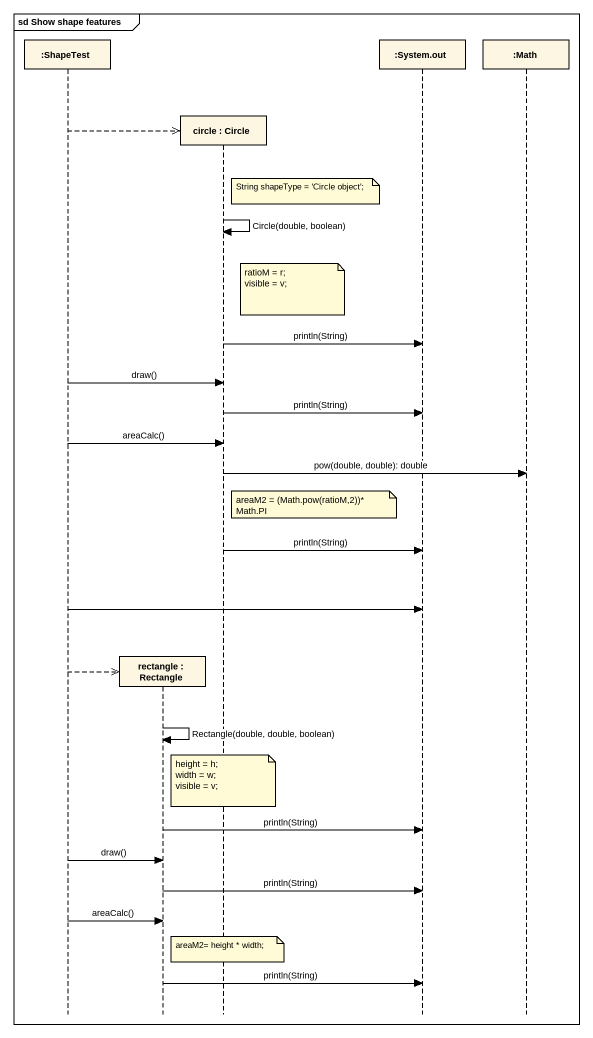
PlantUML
@startuml
mainframe sd Show shape features
hide footbox
participant ":ShapeTest" as ShapeTest
participant "rectangle : Rectangle" as rectangle_
participant "circle : Circle" as circle_
participant ":System.out" as System_out
participant ":Math" as Math

ShapeTest -->> circle_ **
note right of circle_ : String shapeType = 'Circle object';
circle_ -> circle_ : Circle(double, boolean)
note right of circle_
  ratioM = r;
  visible = v;
end note
circle_ -> System_out : println(String)
ShapeTest -> circle_ : draw()
circle_ -> System_out : println(String)
ShapeTest -> circle_ : areaCalc()
circle_ -> Math : pow(double, double): double
note right of circle_ : areaM2 = (Math.pow(ratioM,2))* Math.PI
circle_ -> System_out : println(String)
ShapeTest -> System_out
ShapeTest -->> rectangle_ **
rectangle_ -> rectangle_ : Rectangle(double, double, boolean)
note over circle_
  height = h;
  width = w;
  visible = v;
end note
rectangle_ -> System_out : println(String)
ShapeTest -> rectangle_ : draw()
rectangle_ -> System_out : println(String)
ShapeTest -> rectangle_ : areaCalc()
note over circle_ : areaM2= height * width;
rectangle_ -> System_out : println(String)
@enduml
